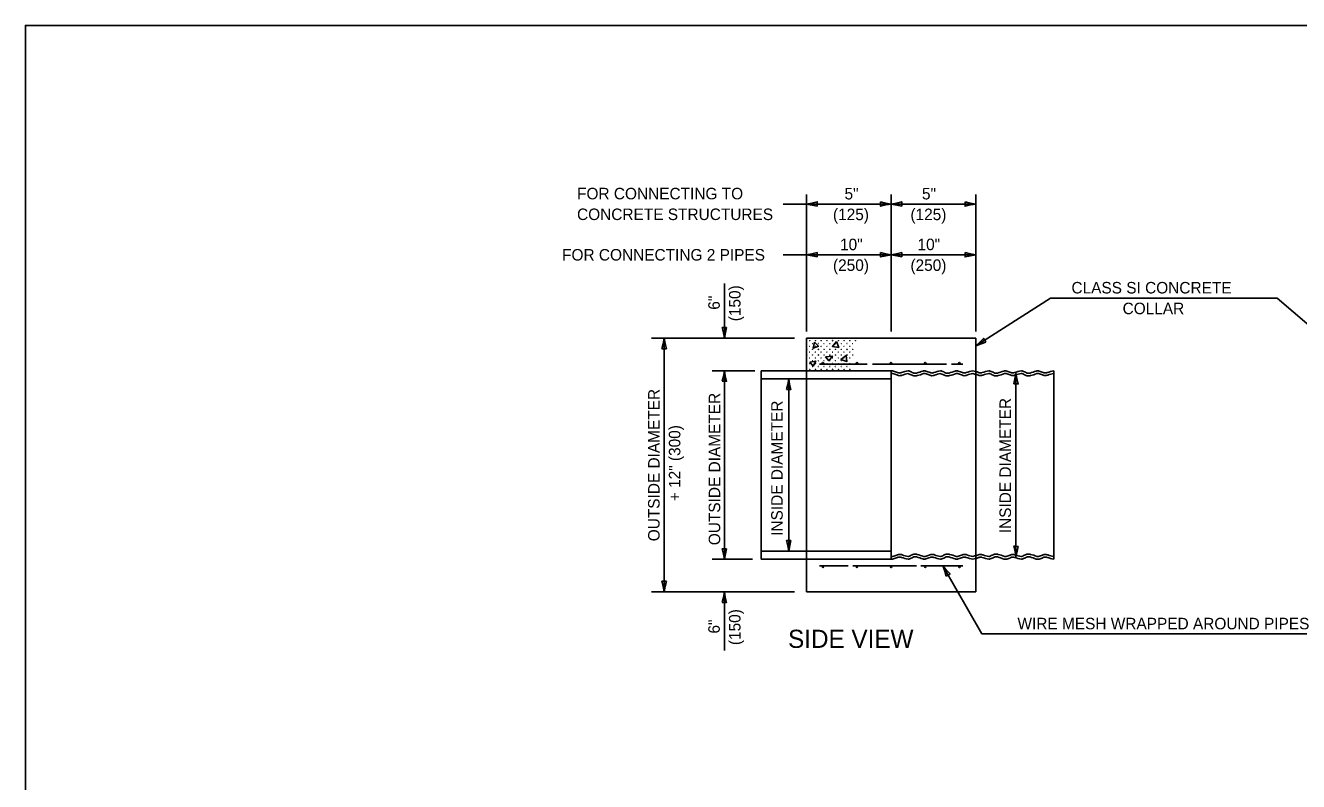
# Model space of a CAD drawing. Extents: x 2261377 to 2262007, y -3123678 to -3123278.
# Drawn here: x 2261376.6 to 2261713.4, y -3123477.7 to -3123277.7 of the extents above; entities that cross this region are included whole.
import ezdxf

# ---------------------------------------------------------------- set-up
doc = ezdxf.new("R2010")
doc.units = 0
for name, color, linetype in [('Default', 7, 'Continuous'), ('RD_Pr_Roadway_Dimensions', 7, 'Continuous'), ('RD_Pr_Roadway_Items', 7, 'Continuous'), ('RD_Pr_Roadway_Notes', 7, 'Continuous')]:
    doc.layers.add(name, color=color, linetype=linetype)

msp = doc.modelspace()

# ---------------------------------------------------------------- linework, layer by layer
at = {"layer": 'Default'}
msp.add_lwpolyline([(2261376.61, -3123677.67), (2262006.61, -3123677.67), (2262006.61, -3123277.67), (2261376.61, -3123277.67)], close=True, dxfattribs=at)
at = {"layer": 'RD_Pr_Roadway_Dimensions'}
for p, q in [((2261583.24, -3123358.64), (2261583.24, -3123322.41)), ((2261605.61, -3123358.64), (2261605.61, -3123322.41)), ((2261627.97, -3123358.64), (2261627.97, -3123322.41)), ((2261583.24, -3123324.91), (2261577.04, -3123324.91)), ((2261583.24, -3123324.91), (2261605.61, -3123324.91)), ((2261605.61, -3123324.91), (2261627.97, -3123324.91)), ((2261583.24, -3123338.34), (2261577.04, -3123338.34)), ((2261583.24, -3123338.34), (2261605.61, -3123338.34)), ((2261605.61, -3123338.34), (2261627.97, -3123338.34)), ((2261561.5, -3123360.39), (2261561.5, -3123345.94)), ((2261580.03, -3123360.39), (2261542.19, -3123360.39)), ((2261545.58, -3123427.5), (2261545.58, -3123360.39)), ((2261569.58, -3123368.99), (2261558.24, -3123368.99)), ((2261561.5, -3123418.89), (2261561.5, -3123368.99)), ((2261578.51, -3123416.74), (2261578.51, -3123371.15)), ((2261638.63, -3123418.25), (2261638.63, -3123369.7)), ((2261568.96, -3123418.89), (2261558.24, -3123418.89)), ((2261580.03, -3123427.5), (2261542.19, -3123427.5)), ((2261561.5, -3123443), (2261561.5, -3123427.5))]:
    msp.add_line(p, q, dxfattribs=at)
for points in [[(2261586.04, -3123325.49), (2261586.04, -3123324.91), (2261586.04, -3123324.32), (2261584.64, -3123324.67), (2261583.24, -3123324.91), (2261584.73, -3123325.18)], [(2261602.81, -3123324.32), (2261602.81, -3123324.91), (2261602.81, -3123325.49), (2261604.21, -3123325.15), (2261605.61, -3123324.91), (2261604.12, -3123324.64)], [(2261608.41, -3123325.49), (2261608.41, -3123324.91), (2261608.41, -3123324.32), (2261607.01, -3123324.67), (2261605.61, -3123324.91), (2261607.1, -3123325.18)], [(2261625.18, -3123324.32), (2261625.17, -3123324.91), (2261625.17, -3123325.49), (2261626.58, -3123325.15), (2261627.97, -3123324.91), (2261626.48, -3123324.64)], [(2261586.04, -3123338.92), (2261586.04, -3123338.34), (2261586.04, -3123337.75), (2261584.64, -3123338.1), (2261583.24, -3123338.34), (2261584.73, -3123338.61)], [(2261602.81, -3123337.75), (2261602.81, -3123338.34), (2261602.81, -3123338.92), (2261604.21, -3123338.58), (2261605.61, -3123338.34), (2261604.12, -3123338.07)], [(2261608.41, -3123338.92), (2261608.41, -3123338.34), (2261608.41, -3123337.75), (2261607.01, -3123338.1), (2261605.61, -3123338.34), (2261607.1, -3123338.61)], [(2261625.18, -3123337.75), (2261625.17, -3123338.34), (2261625.17, -3123338.92), (2261626.58, -3123338.58), (2261627.97, -3123338.34), (2261626.48, -3123338.07)], [(2261562.08, -3123357.59), (2261561.5, -3123357.59), (2261560.91, -3123357.59), (2261561.25, -3123358.99), (2261561.5, -3123360.39), (2261561.77, -3123358.9)], [(2261544.99, -3123363.19), (2261545.58, -3123363.19), (2261546.17, -3123363.19), (2261545.82, -3123361.79), (2261545.58, -3123360.39), (2261545.31, -3123361.88)], [(2261560.91, -3123371.79), (2261561.5, -3123371.79), (2261562.08, -3123371.79), (2261561.74, -3123370.39), (2261561.5, -3123368.99), (2261561.22, -3123370.49)], [(2261577.93, -3123373.95), (2261578.51, -3123373.95), (2261579.1, -3123373.95), (2261578.75, -3123372.55), (2261578.51, -3123371.15), (2261578.24, -3123372.64)], [(2261638.05, -3123372.49), (2261638.63, -3123372.5), (2261639.22, -3123372.5), (2261638.88, -3123371.1), (2261638.63, -3123369.7), (2261638.36, -3123371.19)], [(2261579.1, -3123413.95), (2261578.51, -3123413.94), (2261577.93, -3123413.94), (2261578.27, -3123415.34), (2261578.51, -3123416.74), (2261578.78, -3123415.25)], [(2261639.22, -3123415.46), (2261638.63, -3123415.45), (2261638.05, -3123415.45), (2261638.39, -3123416.86), (2261638.63, -3123418.25), (2261638.9, -3123416.76)], [(2261562.08, -3123416.09), (2261561.5, -3123416.09), (2261560.91, -3123416.09), (2261561.25, -3123417.49), (2261561.5, -3123418.89), (2261561.77, -3123417.4)], [(2261546.17, -3123424.7), (2261545.58, -3123424.7), (2261544.99, -3123424.7), (2261545.34, -3123426.1), (2261545.58, -3123427.5), (2261545.85, -3123426)], [(2261560.91, -3123430.29), (2261561.5, -3123430.3), (2261562.08, -3123430.3), (2261561.74, -3123428.89), (2261561.5, -3123427.5), (2261561.22, -3123428.99)]]:
    msp.add_lwpolyline(points, close=True, dxfattribs=at)
at = {"layer": 'RD_Pr_Roadway_Items'}
for p, q in [((2261583.24, -3123360.39), (2261627.97, -3123360.39)), ((2261583.24, -3123360.39), (2261583.24, -3123427.5)), ((2261627.97, -3123360.39), (2261627.97, -3123427.5)), ((2261586.68, -3123367.28), (2261599.29, -3123367.28)), ((2261600.69, -3123367.28), (2261620.22, -3123367.28)), ((2261621.53, -3123367.28), (2261624.53, -3123367.28)), ((2261571.2, -3123368.99), (2261571.2, -3123418.89)), ((2261583.24, -3123368.99), (2261571.2, -3123368.99)), ((2261583.24, -3123371.15), (2261571.2, -3123371.15)), ((2261583.24, -3123368.99), (2261605.61, -3123368.99)), ((2261583.24, -3123371.15), (2261605.61, -3123371.15)), ((2261605.61, -3123368.99), (2261605.61, -3123418.89)), ((2261627.22, -3123369.01), (2261627.95, -3123369.22)), ((2261627.24, -3123369.72), (2261627.95, -3123369.97)), ((2261648.62, -3123368.99), (2261648.62, -3123418.89)), ((2261583.24, -3123416.74), (2261571.2, -3123416.74)), ((2261583.24, -3123416.74), (2261605.61, -3123416.74)), ((2261627.22, -3123418.88), (2261627.95, -3123418.67)), ((2261627.24, -3123418.17), (2261627.95, -3123417.92)), ((2261583.24, -3123418.89), (2261571.2, -3123418.89)), ((2261583.24, -3123418.89), (2261605.61, -3123418.89)), ((2261586.68, -3123420.61), (2261594.24, -3123420.61)), ((2261595.5, -3123420.61), (2261612.3, -3123420.61)), ((2261613.48, -3123420.61), (2261624.53, -3123420.61)), ((2261583.24, -3123427.5), (2261627.97, -3123427.5))]:
    msp.add_line(p, q, dxfattribs=at)
for points in [[(2261585.35, -3123361.49), (2261584.98, -3123363.07), (2261586.38, -3123362.51)], [(2261591.19, -3123361.27), (2261590.09, -3123362.58), (2261591.74, -3123362.86)], [(2261584.06, -3123366.75), (2261585.66, -3123366.47), (2261584.96, -3123367.79)], [(2261588.22, -3123365.32), (2261590.09, -3123365.11), (2261589.13, -3123366.36)], [(2261593.67, -3123365), (2261592.31, -3123366), (2261593.86, -3123366.57)]]:
    msp.add_lwpolyline(points, close=True, dxfattribs=at)
for centre, radius in [((2261584.07, -3123361.06), 0.0107), ((2261585.59, -3123361.06), 0.0107), ((2261587.1, -3123361.06), 0.0107), ((2261588.62, -3123361.06), 0.0107), ((2261590.13, -3123361.06), 0.0107), ((2261591.65, -3123361.06), 0.0107), ((2261593.16, -3123361.06), 0.0107), ((2261594.68, -3123361.06), 0.0107), ((2261596.19, -3123361.06), 0.0107), ((2261583.31, -3123361.82), 0.0107), ((2261583.31, -3123363.34), 0.0107), ((2261583.31, -3123364.85), 0.0107), ((2261584.07, -3123362.58), 0.0107), ((2261584.07, -3123364.1), 0.0107), ((2261584.83, -3123361.82), 0.0107), ((2261584.83, -3123363.34), 0.0107), ((2261584.83, -3123364.85), 0.0107), ((2261585.59, -3123362.58), 0.0107), ((2261585.59, -3123364.1), 0.0107), ((2261586.34, -3123361.82), 0.0107), ((2261586.34, -3123363.34), 0.0107), ((2261586.34, -3123364.85), 0.0107), ((2261587.1, -3123362.58), 0.0107), ((2261587.1, -3123364.1), 0.0107), ((2261587.86, -3123361.82), 0.0107), ((2261587.86, -3123363.34), 0.0107), ((2261587.86, -3123364.85), 0.0107), ((2261588.62, -3123362.58), 0.0107), ((2261588.62, -3123364.1), 0.0107), ((2261589.38, -3123361.82), 0.0107), ((2261589.38, -3123363.34), 0.0107), ((2261589.38, -3123364.85), 0.0107), ((2261590.13, -3123362.58), 0.0107), ((2261590.13, -3123364.1), 0.0107), ((2261590.89, -3123361.82), 0.0107), ((2261590.89, -3123363.34), 0.0107), ((2261590.89, -3123364.85), 0.0107), ((2261591.65, -3123362.58), 0.0107), ((2261591.65, -3123364.1), 0.0107), ((2261592.41, -3123361.82), 0.0107), ((2261592.41, -3123363.34), 0.0107), ((2261592.41, -3123364.85), 0.0107), ((2261593.16, -3123362.58), 0.0107), ((2261593.16, -3123364.1), 0.0107), ((2261593.92, -3123361.82), 0.0107), ((2261593.92, -3123363.34), 0.0107), ((2261593.92, -3123364.85), 0.0107), ((2261594.68, -3123362.58), 0.0107), ((2261594.68, -3123364.1), 0.0107), ((2261595.44, -3123361.82), 0.0107), ((2261595.44, -3123363.34), 0.0107), ((2261595.44, -3123364.85), 0.0107), ((2261583.31, -3123366.37), 0.0107), ((2261583.31, -3123367.88), 0.0107), ((2261584.07, -3123365.61), 0.0107), ((2261584.07, -3123367.13), 0.0107), ((2261584.83, -3123366.37), 0.0107), ((2261584.83, -3123367.88), 0.0107), ((2261585.59, -3123365.61), 0.0107), ((2261585.59, -3123367.13), 0.0107), ((2261586.34, -3123366.37), 0.0107), ((2261586.34, -3123367.88), 0.0107), ((2261587.1, -3123365.61), 0.0107), ((2261587.1, -3123367.13), 0.0107), ((2261587.55, -3123367.05), 0.222), ((2261587.86, -3123366.37), 0.0107), ((2261587.86, -3123367.88), 0.0107), ((2261588.62, -3123365.61), 0.0107), ((2261588.62, -3123367.13), 0.0107), ((2261589.38, -3123366.37), 0.0107), ((2261589.38, -3123367.88), 0.0107), ((2261590.13, -3123365.61), 0.0107), ((2261590.13, -3123367.13), 0.0107), ((2261590.89, -3123366.37), 0.0107), ((2261590.89, -3123367.88), 0.0107), ((2261591.65, -3123365.61), 0.0107), ((2261591.65, -3123367.13), 0.0107), ((2261592.41, -3123366.37), 0.0107), ((2261592.41, -3123367.88), 0.0107), ((2261593.16, -3123365.61), 0.0107), ((2261593.16, -3123367.13), 0.0107), ((2261593.92, -3123366.37), 0.0107), ((2261593.92, -3123367.88), 0.0107), ((2261594.68, -3123365.61), 0.0107), ((2261594.68, -3123367.13), 0.0107), ((2261596.57, -3123367.05), 0.222), ((2261605.58, -3123367.05), 0.222), ((2261614.61, -3123367.05), 0.222), ((2261623.64, -3123367.05), 0.222), ((2261584.07, -3123368.64), 0.0107), ((2261585.59, -3123368.64), 0.0107), ((2261587.1, -3123368.64), 0.0107), ((2261588.62, -3123368.64), 0.0107), ((2261590.13, -3123368.64), 0.0107), ((2261591.65, -3123368.64), 0.0107), ((2261593.16, -3123368.64), 0.0107), ((2261594.68, -3123368.64), 0.0107), ((2261587.57, -3123420.84), 0.222), ((2261596.59, -3123420.84), 0.222), ((2261605.61, -3123420.84), 0.222), ((2261614.63, -3123420.84), 0.222), ((2261623.67, -3123420.84), 0.222)]:
    msp.add_circle(centre, radius, dxfattribs=at)
for points in [[(2261610.06, -3123369.74), (2261608.49, -3123370.17), (2261608.11, -3123370.28), (2261607.52, -3123370.28), (2261607.09, -3123370.12), (2261606.03, -3123369.77), (2261605.8, -3123369.72), (2261605.62, -3123369.76), (2261605.6, -3123369.77)], [(2261610.08, -3123369.01), (2261608.3, -3123369.5), (2261608.02, -3123369.59), (2261607.65, -3123369.59), (2261607.31, -3123369.46), (2261606.21, -3123369.09), (2261605.8, -3123369.01), (2261605.61, -3123369.05)], [(2261618.63, -3123369.74), (2261617.06, -3123370.17), (2261616.69, -3123370.28), (2261616.09, -3123370.28), (2261615.66, -3123370.12), (2261614.6, -3123369.77), (2261614.38, -3123369.72), (2261614.19, -3123369.76), (2261612.49, -3123370.3), (2261612.14, -3123370.36), (2261611.57, -3123370.36), (2261611.15, -3123370.19), (2261610.19, -3123369.79), (2261610.06, -3123369.74)], [(2261618.65, -3123369.01), (2261616.87, -3123369.5), (2261616.59, -3123369.59), (2261616.22, -3123369.59), (2261615.89, -3123369.46), (2261614.78, -3123369.09), (2261614.37, -3123369.01), (2261614.01, -3123369.09), (2261612.32, -3123369.62), (2261612.08, -3123369.67), (2261611.71, -3123369.67), (2261611.42, -3123369.55), (2261610.44, -3123369.13), (2261610.08, -3123369.01)], [(2261627.24, -3123369.72), (2261625.63, -3123370.17), (2261625.26, -3123370.28), (2261624.66, -3123370.28), (2261624.23, -3123370.12), (2261623.17, -3123369.77), (2261622.95, -3123369.72), (2261622.77, -3123369.76), (2261621.06, -3123370.3), (2261620.71, -3123370.36), (2261620.14, -3123370.36), (2261619.73, -3123370.19), (2261618.76, -3123369.79), (2261618.63, -3123369.74)], [(2261627.22, -3123369.01), (2261625.45, -3123369.5), (2261625.16, -3123369.59), (2261624.79, -3123369.59), (2261624.46, -3123369.46), (2261623.36, -3123369.09), (2261622.94, -3123369.01), (2261622.58, -3123369.09), (2261620.9, -3123369.62), (2261620.65, -3123369.67), (2261620.28, -3123369.67), (2261620, -3123369.55), (2261619.02, -3123369.13), (2261618.65, -3123369.01)], [(2261631.48, -3123368.99), (2261629.7, -3123369.49), (2261629.41, -3123369.58), (2261629.04, -3123369.58), (2261628.71, -3123369.46), (2261627.95, -3123369.2)], [(2261631.45, -3123369.73), (2261629.88, -3123370.16), (2261629.51, -3123370.27), (2261628.92, -3123370.27), (2261628.48, -3123370.11), (2261627.99, -3123369.95)], [(2261640.02, -3123369.73), (2261638.46, -3123370.16), (2261638.08, -3123370.27), (2261637.49, -3123370.27), (2261637.05, -3123370.11), (2261636, -3123369.76), (2261635.78, -3123369.71), (2261635.59, -3123369.76), (2261633.89, -3123370.3), (2261633.53, -3123370.36), (2261632.97, -3123370.36), (2261632.55, -3123370.18), (2261631.59, -3123369.77), (2261631.45, -3123369.73)], [(2261640.05, -3123368.99), (2261638.27, -3123369.49), (2261637.98, -3123369.58), (2261637.61, -3123369.58), (2261637.28, -3123369.46), (2261636.18, -3123369.08), (2261635.76, -3123368.99), (2261635.4, -3123369.08), (2261633.72, -3123369.62), (2261633.48, -3123369.66), (2261633.11, -3123369.66), (2261632.82, -3123369.54), (2261631.84, -3123369.13), (2261631.48, -3123368.99)], [(2261648.59, -3123369.73), (2261647.03, -3123370.16), (2261646.65, -3123370.27), (2261646.06, -3123370.27), (2261645.62, -3123370.11), (2261644.57, -3123369.76), (2261644.35, -3123369.71), (2261644.16, -3123369.76), (2261642.46, -3123370.3), (2261642.11, -3123370.36), (2261641.54, -3123370.36), (2261641.12, -3123370.18), (2261640.16, -3123369.77), (2261640.02, -3123369.73)], [(2261648.62, -3123368.99), (2261646.84, -3123369.49), (2261646.55, -3123369.58), (2261646.19, -3123369.58), (2261645.86, -3123369.46), (2261644.75, -3123369.08), (2261644.33, -3123368.99), (2261643.97, -3123369.08), (2261642.29, -3123369.62), (2261642.05, -3123369.66), (2261641.68, -3123369.66), (2261641.39, -3123369.54), (2261640.41, -3123369.13), (2261640.05, -3123368.99)], [(2261610.06, -3123418.15), (2261608.49, -3123417.72), (2261608.11, -3123417.61), (2261607.52, -3123417.61), (2261607.09, -3123417.77), (2261606.03, -3123418.13), (2261605.8, -3123418.17), (2261605.62, -3123418.13), (2261605.6, -3123418.12)], [(2261610.08, -3123418.88), (2261608.3, -3123418.39), (2261608.02, -3123418.31), (2261607.65, -3123418.31), (2261607.31, -3123418.43), (2261606.21, -3123418.8), (2261605.8, -3123418.88), (2261605.61, -3123418.84)], [(2261618.63, -3123418.15), (2261617.06, -3123417.72), (2261616.69, -3123417.61), (2261616.09, -3123417.61), (2261615.66, -3123417.77), (2261614.6, -3123418.13), (2261614.38, -3123418.17), (2261614.19, -3123418.13), (2261612.49, -3123417.59), (2261612.14, -3123417.53), (2261611.57, -3123417.53), (2261611.15, -3123417.71), (2261610.19, -3123418.11), (2261610.06, -3123418.15)], [(2261618.65, -3123418.88), (2261616.87, -3123418.39), (2261616.59, -3123418.31), (2261616.22, -3123418.31), (2261615.89, -3123418.43), (2261614.78, -3123418.8), (2261614.37, -3123418.88), (2261614.01, -3123418.8), (2261612.32, -3123418.27), (2261612.08, -3123418.22), (2261611.71, -3123418.22), (2261611.42, -3123418.35), (2261610.44, -3123418.76), (2261610.08, -3123418.88)], [(2261627.24, -3123418.17), (2261625.63, -3123417.72), (2261625.26, -3123417.61), (2261624.66, -3123417.61), (2261624.23, -3123417.77), (2261623.17, -3123418.13), (2261622.95, -3123418.17), (2261622.77, -3123418.13), (2261621.06, -3123417.59), (2261620.71, -3123417.53), (2261620.14, -3123417.53), (2261619.73, -3123417.71), (2261618.76, -3123418.11), (2261618.63, -3123418.15)], [(2261627.22, -3123418.88), (2261625.45, -3123418.39), (2261625.16, -3123418.31), (2261624.79, -3123418.31), (2261624.46, -3123418.43), (2261623.36, -3123418.8), (2261622.94, -3123418.88), (2261622.58, -3123418.8), (2261620.9, -3123418.27), (2261620.65, -3123418.22), (2261620.28, -3123418.22), (2261620, -3123418.35), (2261619.02, -3123418.76), (2261618.65, -3123418.88)], [(2261631.48, -3123418.89), (2261629.7, -3123418.39), (2261629.41, -3123418.31), (2261629.04, -3123418.31), (2261628.71, -3123418.44), (2261627.95, -3123418.69)], [(2261631.45, -3123418.16), (2261629.88, -3123417.73), (2261629.51, -3123417.62), (2261628.92, -3123417.62), (2261628.48, -3123417.78), (2261627.99, -3123417.94)], [(2261640.02, -3123418.16), (2261638.46, -3123417.73), (2261638.08, -3123417.62), (2261637.49, -3123417.62), (2261637.05, -3123417.78), (2261636, -3123418.13), (2261635.78, -3123418.18), (2261635.59, -3123418.13), (2261633.89, -3123417.59), (2261633.53, -3123417.53), (2261632.97, -3123417.53), (2261632.55, -3123417.71), (2261631.59, -3123418.11), (2261631.45, -3123418.16)], [(2261640.05, -3123418.89), (2261638.27, -3123418.39), (2261637.98, -3123418.31), (2261637.61, -3123418.31), (2261637.28, -3123418.44), (2261636.18, -3123418.81), (2261635.76, -3123418.89), (2261635.4, -3123418.81), (2261633.72, -3123418.27), (2261633.48, -3123418.23), (2261633.11, -3123418.23), (2261632.82, -3123418.35), (2261631.84, -3123418.76), (2261631.48, -3123418.89)], [(2261648.59, -3123418.16), (2261647.03, -3123417.73), (2261646.65, -3123417.62), (2261646.06, -3123417.62), (2261645.62, -3123417.78), (2261644.57, -3123418.13), (2261644.35, -3123418.18), (2261644.16, -3123418.13), (2261642.46, -3123417.59), (2261642.11, -3123417.53), (2261641.54, -3123417.53), (2261641.12, -3123417.71), (2261640.16, -3123418.11), (2261640.02, -3123418.16)], [(2261648.62, -3123418.89), (2261646.84, -3123418.39), (2261646.55, -3123418.31), (2261646.19, -3123418.31), (2261645.86, -3123418.44), (2261644.75, -3123418.81), (2261644.33, -3123418.89), (2261643.97, -3123418.81), (2261642.29, -3123418.27), (2261642.05, -3123418.23), (2261641.68, -3123418.23), (2261641.39, -3123418.35), (2261640.41, -3123418.76), (2261640.05, -3123418.89)]]:
    msp.add_spline(points, degree=3, dxfattribs=at)
at = {"layer": 'RD_Pr_Roadway_Notes'}
for p, q in [((2261647.76, -3123349.79), (2261628.02, -3123362.45)), ((2261647.76, -3123349.79), (2261707.68, -3123349.79)), ((2261707.68, -3123349.79), (2261726.81, -3123366.17)), ((2261629.55, -3123438.59), (2261619.29, -3123420.61)), ((2261629.55, -3123438.59), (2261731.23, -3123438.59))]:
    msp.add_line(p, q, dxfattribs=at)
for points in [[(2261630.69, -3123361.44), (2261630.38, -3123360.94), (2261630.06, -3123360.45), (2261629.07, -3123361.49), (2261628.02, -3123362.45), (2261629.42, -3123361.88)], [(2261620.17, -3123423.33), (2261620.68, -3123423.05), (2261621.19, -3123422.76), (2261620.2, -3123421.71), (2261619.29, -3123420.61), (2261619.8, -3123422.04)]]:
    msp.add_lwpolyline(points, close=True, dxfattribs=at)

# ---------------------------------------------------------------- texts
at = {"layer": 'RD_Pr_Roadway_Dimensions'}
for s, p in [('FOR CONNECTING TO', (2261522.52, -3123323.67)), ('5"', (2261593.27, -3123323.69)), ('5"', (2261613.76, -3123323.69)), ('CONCRETE STRUCTURES', (2261522.52, -3123329.15)), ('(125)', (2261590.22, -3123329.17)), ('(125)', (2261610.71, -3123329.17)), ('10"', (2261592.08, -3123337.12)), ('10"', (2261612.58, -3123337.12)), ('FOR CONNECTING 2 PIPES', (2261518.56, -3123339.86)), ('(250)', (2261590.22, -3123342.6)), ('(250)', (2261610.71, -3123342.6))]:
    msp.add_text(s, height=3.048, dxfattribs=at).set_placement(p)
for s, p in [('(150)', (2261565.76, -3123355.92)), ('6"', (2261560.28, -3123352.87)), ('OUTSIDE DIAMETER', (2261544.36, -3123414.12)), ('OUTSIDE DIAMETER', (2261560.39, -3123415.16)), ('INSIDE DIAMETER', (2261576.92, -3123412.68)), ('INSIDE DIAMETER', (2261637.31, -3123411.99)), ('+ 12" (300)', (2261549.85, -3123403.53)), ('6"', (2261560.28, -3123438.53)), ('(150)', (2261565.76, -3123441.59))]:
    msp.add_text(s, height=3.048, rotation=90, dxfattribs=at).set_placement(p)
at = {"layer": 'RD_Pr_Roadway_Notes'}
for s, height, p in [('CLASS SI CONCRETE', 3.048, (2261653.3, -3123348.57)), ('COLLAR', 3.048, (2261666.83, -3123354.05)), ('WIRE MESH WRAPPED AROUND PIPES', 3.048, (2261639.02, -3123437.41)), ('SIDE VIEW', 4.8, (2261578.34, -3123442.32))]:
    msp.add_text(s, height=height, dxfattribs=at).set_placement(p)

doc.saveas('drawing.dxf')
